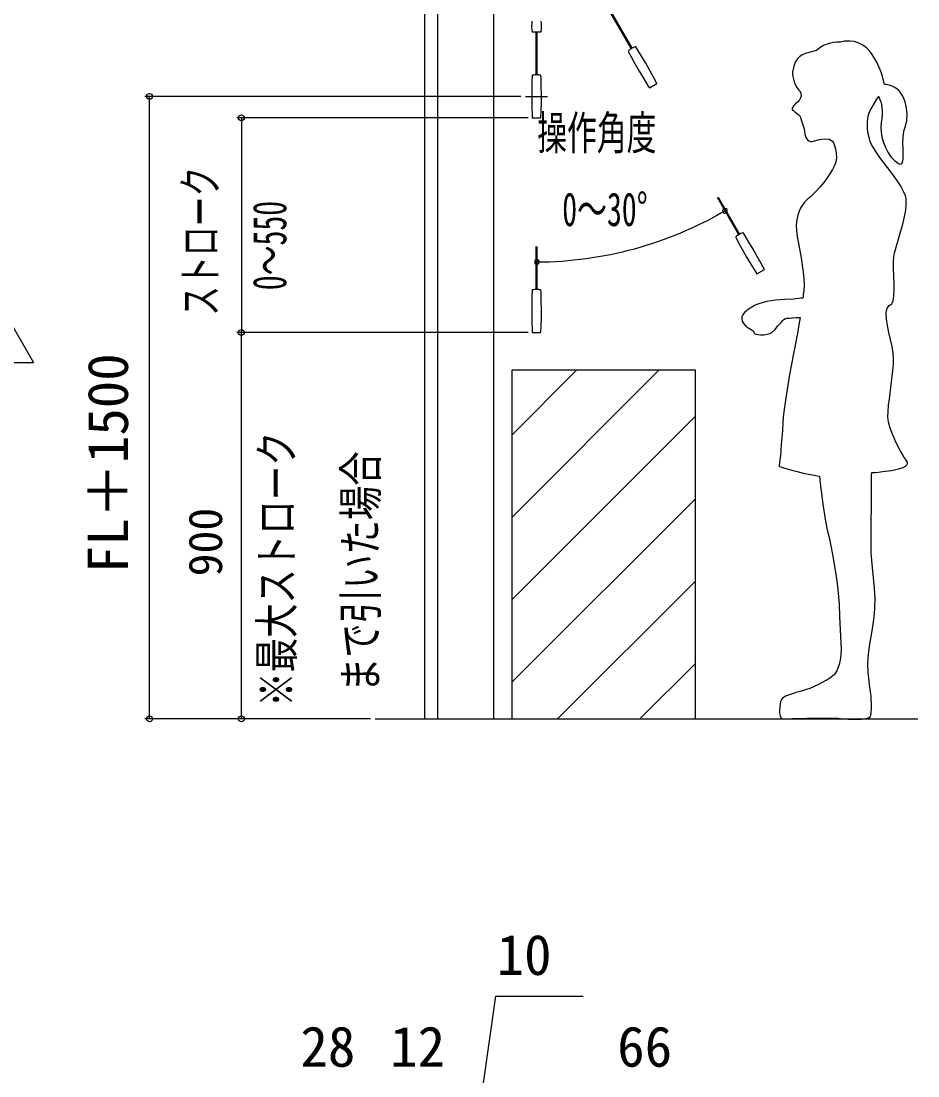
# Model space of a CAD drawing. Units: millimetres, scale not verified. Extents: x -525 to 525, y -783 to 779.
# Drawn here: x 11.6 to 207, y 355.5 to 585.5 of the extents above; entities that cross this region are included whole.
import ezdxf
from ezdxf.enums import TextEntityAlignment as Align

# ---------------------------------------------------------------- set-up
doc = ezdxf.new("R2010")
doc.units = ezdxf.units.MM
doc.header["$LTSCALE"] = 4
for name, color, linetype in [('0-3_YKK_11', 7, 'Continuous'), ('0-4_YKK_12', 2, 'Continuous'), ('0-7_YKK_D', 6, 'Continuous')]:
    doc.layers.add(name, color=color, linetype=linetype)
doc.styles.add('ＭＳ ゴシック', font='')
doc.styles.get('ＭＳ ゴシック').set_extended_font_data('MS Gothic')

msp = doc.modelspace()

# ---------------------------------------------------------------- linework, layer by layer
at = {"layer": '0-3_YKK_11'}
for p, q in [((114.541, 613.06), (114.541, 433.348)), ((144.611, 579.442), (139.931, 587.548)), ((140.077, 587.633), (144.757, 579.527)), ((123.039, 583.108), (122.946, 583.19)), ((123.864, 573.748), (123.864, 583.108)), ((124.032, 583.108), (124.032, 573.748)), ((124.949, 583.19), (124.857, 583.108)), ((145.073, 579.709), (144.295, 579.26)), ((145.578, 579.841), (145.463, 579.877)), ((124.397, 573.748), (123.499, 573.748)), ((124.901, 573.609), (124.819, 573.698)), ((168.011, 538.912), (163.331, 547.018)), ((163.477, 547.103), (168.157, 538.997)), ((168.473, 539.179), (167.695, 538.73)), ((168.978, 539.311), (168.863, 539.347)), ((123.864, 526.948), (123.864, 536.308)), ((124.032, 536.308), (124.032, 526.948)), ((124.397, 526.948), (123.499, 526.948)), ((124.901, 526.809), (124.819, 526.898)), ((118.541, 495.243), (132.646, 509.348)), ((118.541, 477.282), (150.607, 509.348)), ((118.541, 459.322), (158.541, 499.322)), ((118.541, 441.361), (158.541, 481.361)), ((128.488, 433.348), (158.541, 463.401)), ((146.449, 433.348), (158.541, 445.44)), ((88.737, 433.348), (207.033, 433.348))]:
    msp.add_line(p, q, dxfattribs=at)
for points in [[(102.42, 433.348), (102.42, 611.188), (104.947, 611.188), (104.947, 613.06), (113.371, 613.06)], [(99.612, 433.348), (99.612, 609.278), (101.683, 609.278)], [(124.857, 583.108), (124.544, 583.108), (123.039, 583.108)], [(146.83, 577.828), (145.774, 579.533), (145.578, 579.841)], [(199.726, 571.708), (199.688, 571.909), (199.611, 572.275), (199.491, 572.779), (199.323, 573.4), (199.104, 574.112), (198.83, 574.893), (198.101, 576.561), (197.105, 578.212), (196.498, 578.971), (195.811, 579.654), (195.043, 580.236), (194.187, 580.695), (193.242, 581.005), (192.202, 581.142), (191.065, 581.084), (190.458, 580.973), (190.19, 580.908), (190.188, 580.909), (190.054, 580.917), (189.735, 580.924), (189.262, 580.905), (188.667, 580.84), (187.982, 580.708), (187.237, 580.485), (186.464, 580.151), (185.695, 579.684), (184.96, 579.062), (183.261, 578.664), (182.51, 578.425), (181.831, 578.122), (181.232, 577.724), (180.719, 577.204), (180.297, 576.532), (179.972, 575.679), (179.751, 574.616), (179.731, 574.467), (179.729, 574.445), (179.728, 574.435), (179.726, 574.384)], [(143.954, 579.006), (143.929, 578.889), (144.56, 577.69)], [(144.56, 577.69), (145.425, 576.114), (146.316, 574.553), (147.235, 573.008), (148.292, 571.303), (148.535, 570.92)], [(149.501, 573.144), (148.638, 574.721), (147.748, 576.282), (146.83, 577.828)], [(123.077, 573.698), (122.997, 573.609), (122.944, 572.255)], [(124.978, 571.24), (124.917, 573.245), (124.901, 573.609)], [(148.535, 570.92), (150.174, 571.866), (149.501, 573.144)], [(179.726, 574.384), (179.726, 574.168), (179.745, 573.823), (179.797, 573.374), (179.898, 572.846), (180.065, 572.264), (180.313, 571.655), (180.657, 571.042), (181.114, 570.452), (181.248, 570.311), (181.269, 570.289), (181.285, 570.269), (181.356, 570.169), (181.543, 569.754), (181.59, 569.112), (181.487, 568.726), (181.257, 568.309), (180.872, 567.869), (180.364, 567.428), (179.993, 567.053), (179.766, 566.746), (179.655, 566.5), (179.632, 566.31), (179.742, 566.073), (179.873, 565.987), (179.973, 565.912), (180.321, 565.642), (180.767, 565.295), (181.14, 565.005), (181.243, 564.924), (181.27, 564.897), (181.325, 564.746), (181.436, 564.437), (181.756, 563.502), (182.095, 562.41), (182.229, 561.906), (182.318, 561.482), (182.374, 560.887), (182.575, 560.223), (182.983, 559.613)], [(122.944, 572.255), (122.904, 570.458), (122.896, 568.661), (122.919, 566.863), (122.982, 564.859), (123.001, 564.405)], [(124.95, 565.848), (124.991, 567.645), (125, 569.443), (124.978, 571.24)], [(199.208, 566.636), (199.28, 565.88), (199.275, 565.071), (199.169, 564.227), (199.003, 563.338), (198.949, 562.344), (199.016, 561.273), (199.204, 560.159), (199.514, 559.033), (199.946, 557.928), (200.499, 556.878), (201.173, 555.913), (201.969, 555.068), (202.412, 554.701), (202.811, 554.443), (203.132, 554.323), (203.382, 554.331), (203.569, 554.455), (203.701, 554.684), (203.787, 555.007), (203.835, 555.412), (203.848, 556.424), (203.806, 557.629), (203.774, 558.936), (203.817, 560.256), (204.001, 561.497), (204.353, 562.609), (204.607, 563.831), (204.688, 565.163), (204.581, 566.534), (204.274, 567.875), (203.754, 569.116), (203.007, 570.186), (202.545, 570.635), (202.021, 571.016), (201.433, 571.318), (200.78, 571.534), (200.061, 571.656), (199.732, 571.677), (199.726, 571.708)], [(201.792, 534.172), (201.982, 535.153), (202.273, 536.22), (202.63, 537.424), (203.025, 538.731), (203.805, 541.513), (204.129, 542.918), (204.37, 544.285), (204.498, 545.58), (204.468, 546.78), (204.32, 547.408), (204.071, 548.075), (203.317, 549.504), (202.306, 551.027), (201.138, 552.603), (198.735, 555.75), (197.699, 557.238), (196.908, 558.614), (196.636, 559.248), (196.459, 559.839), (196.223, 560.923), (196.083, 561.894), (196.025, 562.755), (196.036, 563.514), (196.102, 564.177), (196.21, 564.749), (196.347, 565.236), (196.655, 565.983), (197.066, 566.73), (197.597, 567.618), (198.104, 568.434), (198.303, 568.749), (198.441, 568.966), (198.5, 569.059), (198.531, 568.997), (198.628, 568.775), (198.768, 568.409), (198.927, 567.919), (199.082, 567.322), (199.208, 566.636)], [(123.001, 564.405), (124.893, 564.405), (124.95, 565.848)], [(182.983, 559.613), (183.271, 559.392), (183.618, 559.26), (184.027, 559.243), (184.499, 559.366), (185.573, 559.694), (186.678, 559.832), (187.671, 559.721), (188.079, 559.554), (188.405, 559.303), (188.63, 558.961), (188.781, 558.546), (189.046, 557.634), (189.228, 556.658), (189.278, 555.67), (189.15, 554.725), (189.027, 554.363), (188.783, 553.85), (188.404, 553.152), (187.895, 552.307), (187.262, 551.351), (186.51, 550.323), (185.646, 549.258), (184.675, 548.194), (183.603, 547.168), (183.32, 546.922), (183.176, 546.8), (183.082, 546.722), (182.857, 546.524), (182.397, 546.055), (181.945, 545.487), (181.52, 544.817), (181.145, 544.041), (180.84, 543.156), (180.628, 542.159), (180.528, 541.046), (180.563, 539.814), (180.744, 538.459), (180.996, 536.991), (181.563, 533.862)], [(167.354, 538.476), (167.329, 538.359), (167.96, 537.16)], [(170.23, 537.298), (169.174, 539.003), (168.978, 539.311)], [(167.96, 537.16), (168.825, 535.584), (169.716, 534.023), (170.635, 532.478), (171.692, 530.773), (171.935, 530.39)], [(172.901, 532.614), (172.038, 534.191), (171.148, 535.752), (170.23, 537.298)], [(181.563, 533.862), (182.048, 530.733), (182.196, 529.265), (182.247, 527.913), (182.176, 526.715), (182.087, 526.187), (182.037, 525.976), (182.037, 525.976), (182.039, 525.941), (182.04, 525.833), (182.032, 525.628), (182.008, 525.301), (181.939, 525.109), (181.558, 525.054), (179.894, 524.872), (178.087, 524.797), (176.008, 524.677), (174.143, 524.369), (173.322, 524.17), (172.59, 523.952), (171.96, 523.725), (171.444, 523.501), (170.032, 522.594), (169.355, 522.032), (168.845, 521.397), (168.698, 521.054), (168.645, 520.696), (168.772, 520.015), (169.073, 519.465), (169.538, 518.996), (170.162, 518.556), (170.904, 518.1), (171.142, 517.889), (171.275, 517.701), (171.432, 517.398), (171.557, 517.285), (171.781, 517.198), (172.154, 517.139), (172.727, 517.108), (173.508, 517.112)], [(204.194, 490.124), (204.162, 490.176), (204.071, 490.328), (203.929, 490.57), (203.741, 490.894), (203.262, 491.753), (202.692, 492.835), (202.089, 494.074), (201.51, 495.399), (201.015, 496.741), (200.66, 498.032), (200.504, 499.203), (200.535, 500.341), (200.648, 501.656), (200.818, 503.104), (201.236, 506.212), (201.605, 509.288), (201.714, 510.697), (201.742, 511.956), (201.649, 513.138), (201.407, 514.51), (200.72, 517.575), (200.403, 519.114), (200.189, 520.552), (200.142, 521.814), (200.201, 522.355), (200.326, 522.822), (200.525, 523.207), (200.805, 523.499), (201.151, 523.682), (201.363, 523.854), (201.53, 524.141), (201.657, 524.531), (201.747, 525.013), (201.807, 525.574), (201.851, 526.888), (201.827, 528.377), (201.723, 531.498), (201.717, 532.939), (201.792, 534.172)], [(171.935, 530.39), (173.574, 531.336), (172.901, 532.614)], [(123.077, 526.898), (122.997, 526.809), (122.944, 525.455)], [(124.95, 519.048), (124.991, 520.845), (125, 522.643), (124.978, 524.44), (124.917, 526.445), (124.901, 526.809)], [(122.944, 525.455), (122.904, 523.658), (122.896, 521.861), (122.919, 520.063)], [(122.919, 520.063), (122.982, 518.059), (123.001, 517.605)], [(173.508, 517.112), (174.199, 517.202), (174.755, 517.376), (175.205, 517.622), (175.901, 518.278), (176.519, 519.067), (177.283, 519.881), (177.618, 520.198), (177.85, 520.421), (178.152, 520.652), (178.472, 520.715), (178.728, 520.728), (179.094, 520.753), (179.547, 520.799), (179.717, 520.815), (180.496, 520.851), (181.378, 520.844), (181.103, 519.244), (180.763, 517.346), (180.666, 516.821), (180.64, 516.683), (180.583, 516.401), (180.486, 515.91), (180.353, 515.232), (180.189, 514.388), (180, 513.399), (179.791, 512.286), (179.566, 511.072), (179.091, 508.425), (178.185, 502.852), (177.836, 500.27), (177.705, 499.105), (177.61, 498.052), (177.5, 496.249), (177.389, 494.615), (177.276, 493.146), (177.164, 491.852), (177.06, 490.748), (176.967, 489.843), (176.891, 489.152)], [(123.001, 517.605), (124.893, 517.605), (124.95, 519.048)], [(197.147, 466.342), (196.974, 467.911), (196.862, 469.651), (196.86, 469.882), (196.86, 469.911), (196.86, 470.063), (196.86, 470.409), (196.86, 471.1), (196.866, 473.847), (196.878, 476.515), (196.892, 479.032), (196.909, 481.329), (196.925, 483.335), (196.933, 484.206), (196.941, 484.977), (196.947, 485.641), (196.953, 486.187), (196.957, 486.606), (196.961, 486.891), (196.962, 487.032), (196.976, 487.048), (197.224, 487.065), (197.739, 487.107), (198.461, 487.173), (199.33, 487.265), (201.276, 487.533), (202.234, 487.711), (203.103, 487.919), (203.824, 488.16), (204.327, 488.431), (204.621, 488.719), (204.747, 489.012), (204.744, 489.296), (204.653, 489.559), (204.362, 489.965), (204.243, 490.082), (204.194, 490.124)], [(176.891, 489.152), (176.837, 488.685), (176.808, 488.455), (176.856, 488.414), (177.177, 488.308), (177.761, 488.121), (178.573, 487.874), (179.575, 487.585), (180.732, 487.274), (182.007, 486.961), (184.767, 486.403), (185.475, 486.292), (185.576, 486.276), (185.577, 486.268), (185.581, 486.227), (185.599, 486.046), (185.631, 485.743), (185.676, 485.329), (185.733, 484.815), (185.884, 483.527), (186.082, 481.96), (186.325, 480.2), (186.934, 476.43), (187.296, 474.588), (187.691, 472.87), (188.084, 471.097), (188.456, 469.226), (189.111, 465.362), (189.378, 463.456), (189.597, 461.625), (189.759, 459.912), (189.857, 458.362), (189.922, 455.683), (190.268, 449.919), (190.294, 448.55), (190.254, 447.281), (190.124, 446.151), (189.884, 445.193), (189.604, 444.434), (189.353, 443.845)], [(191.934, 433.316), (192.957, 433.27), (193.886, 433.26), (194.709, 433.29), (195.415, 433.362), (195.99, 433.482), (196.423, 433.652), (196.702, 433.876), (196.815, 434.158), (196.855, 434.559), (196.891, 435.673), (196.889, 436.908), (196.88, 437.459), (196.871, 437.908), (196.863, 438.21), (196.86, 438.321), (196.841, 438.435), (196.789, 438.76), (196.712, 439.265), (196.617, 439.921), (196.513, 440.699), (196.406, 441.57), (196.217, 443.47), (196.124, 445.408), (196.259, 447.435), (196.573, 449.654), (196.986, 452.151), (197.204, 453.53), (197.417, 455.009), (197.508, 455.716), (197.574, 456.319), (197.664, 457.472), (197.695, 459.655), (197.575, 461.836), (197.355, 464.209), (197.225, 465.529), (197.192, 465.877), (197.175, 466.053), (197.165, 466.156), (197.147, 466.342)], [(189.353, 443.845), (189.104, 443.389), (188.831, 443.027), (188.104, 442.429), (187.597, 442.117), (186.96, 441.743), (186.165, 441.271), (185.256, 440.752), (183.461, 439.965), (181.816, 439.437), (181.091, 439.24), (180.455, 439.072), (179.923, 438.921), (179.513, 438.774), (178.864, 438.517), (178.181, 438.277), (177.562, 437.873), (177.31, 437.552), (177.115, 437.121), (176.989, 436.557), (176.934, 435.881), (176.908, 435.278), (176.909, 434.766), (176.938, 434.342), (176.997, 433.999), (177.218, 433.542), (177.591, 433.355), (177.886, 433.348), (178.188, 433.356), (178.604, 433.369), (179.124, 433.387), (179.733, 433.406), (181.174, 433.451), (182.828, 433.493), (184.595, 433.526), (186.376, 433.541), (188.073, 433.529), (189.586, 433.482), (190.829, 433.394), (191.934, 433.316)]]:
    msp.add_lwpolyline(points, dxfattribs=at)
msp.add_lwpolyline([(118.541, 509.348), (118.541, 433.348), (158.541, 433.348), (158.541, 509.348)], close=True, dxfattribs=at)
for centre, radius, start, end in [((132.232, 584.371), 9.36, 173.15537, 187.25363), ((115.664, 584.371), 9.36, 352.7464, 6.84459), ((147.082, 575.567), 4.604, 110.59103, 115.82778), ((146.779, 575.57), 4.448, 124.0029, 129.4228), ((123.805, 569.31), 4.448, 94.0029, 99.4228), ((124.066, 569.156), 4.604, 80.59103, 85.82778), ((170.179, 535.04), 4.448, 124.0029, 129.4228), ((170.482, 535.037), 4.604, 110.59103, 115.82778), ((123.805, 522.51), 4.448, 94.0029, 99.4228), ((124.066, 522.356), 4.604, 80.59103, 85.82778)]:
    msp.add_arc(centre, radius, start, end, dxfattribs=at)
at = {"layer": '0-4_YKK_12'}
msp.add_line((121.548, 569.076), (126.348, 569.076), dxfattribs=at)
at = {"layer": '0-7_YKK_D'}
for p, q in [((120.548, 569.076), (38.612, 569.076)), ((39.612, 433.348), (39.612, 569.076)), ((122.091, 564.405), (58.612, 564.405)), ((59.612, 564.405), (59.612, 517.605)), ((164.112, 543.625), (163.229, 543.115)), ((125.052, 532.979), (126.072, 532.979)), ((9.074, 520.126), (14.324, 511.032)), ((122.091, 517.605), (58.612, 517.605)), ((122.091, 517.605), (58.612, 517.605)), ((59.612, 433.348), (59.612, 517.605)), ((3.824, 511.032), (14.324, 511.032)), ((87.737, 433.348), (38.612, 433.348)), ((87.737, 433.348), (58.612, 433.348))]:
    msp.add_line(p, q, dxfattribs=at)
msp.add_lwpolyline([(112.241, 352.884), (115.078, 372.884), (134.078, 372.884)], dxfattribs=at)
for centre in [(39.612, 569.076), (59.612, 564.405), (59.612, 517.605), (59.612, 517.605), (39.612, 433.348), (59.612, 433.348)]:
    msp.add_circle(centre, 0.637, dxfattribs=at)
for centre, radius, start, end in [((123.611, 615.31), 82.332, 270.29312, 300.17587), ((164.996, 544.135), 0.51, 30, 210), ((164.996, 544.135), 0.51, 210, 30), ((124.032, 532.979), 0.51, 0, 180), ((124.032, 532.979), 0.51, 180, 0)]:
    msp.add_arc(centre, radius, start, end, dxfattribs=at)

# ---------------------------------------------------------------- texts
at = {"layer": '0-7_YKK_D', "color": 151, "style": 'ＭＳ ゴシック', "width": 0.65}
for s, p in [('操作角度', (124.071, 555.268)), ('0～30°', (129.537, 538.602))]:
    msp.add_text(s, height=7.331, dxfattribs=at).set_placement(p, align=Align.BOTTOM_LEFT)
at = {"layer": '0-7_YKK_D', "style": 'ＭＳ ゴシック'}
for s, width, p in [('ストローク', 0.65, (56.532, 521.246)), ('0～550', 0.65, (71.612, 526.823)), ('※最大ストローク', 0.75, (73.146, 436.016)), ('まで引いた場合', 0.75, (91.46, 439.191))]:
    msp.add_text(s, height=7.331, rotation=90, dxfattribs=dict(at, width=width)).set_placement(p, align=Align.BOTTOM_LEFT)
for s, height, p in [('FL＋1500', 8.798, (37.544, 465.144)), ('900', 7.331, (57.612, 464.425))]:
    msp.add_text(s, height=height, rotation=90, dxfattribs=at).set_placement(p, align=Align.BOTTOM_LEFT)
for s, p in [('10', (115.237, 374.884)), ('28', (72.479, 354.884)), ('12', (92.036, 354.884)), ('66', (141.514, 354.884))]:
    msp.add_text(s, height=8.798, dxfattribs=at).set_placement(p, align=Align.BOTTOM_LEFT)

doc.saveas('drawing.dxf')
